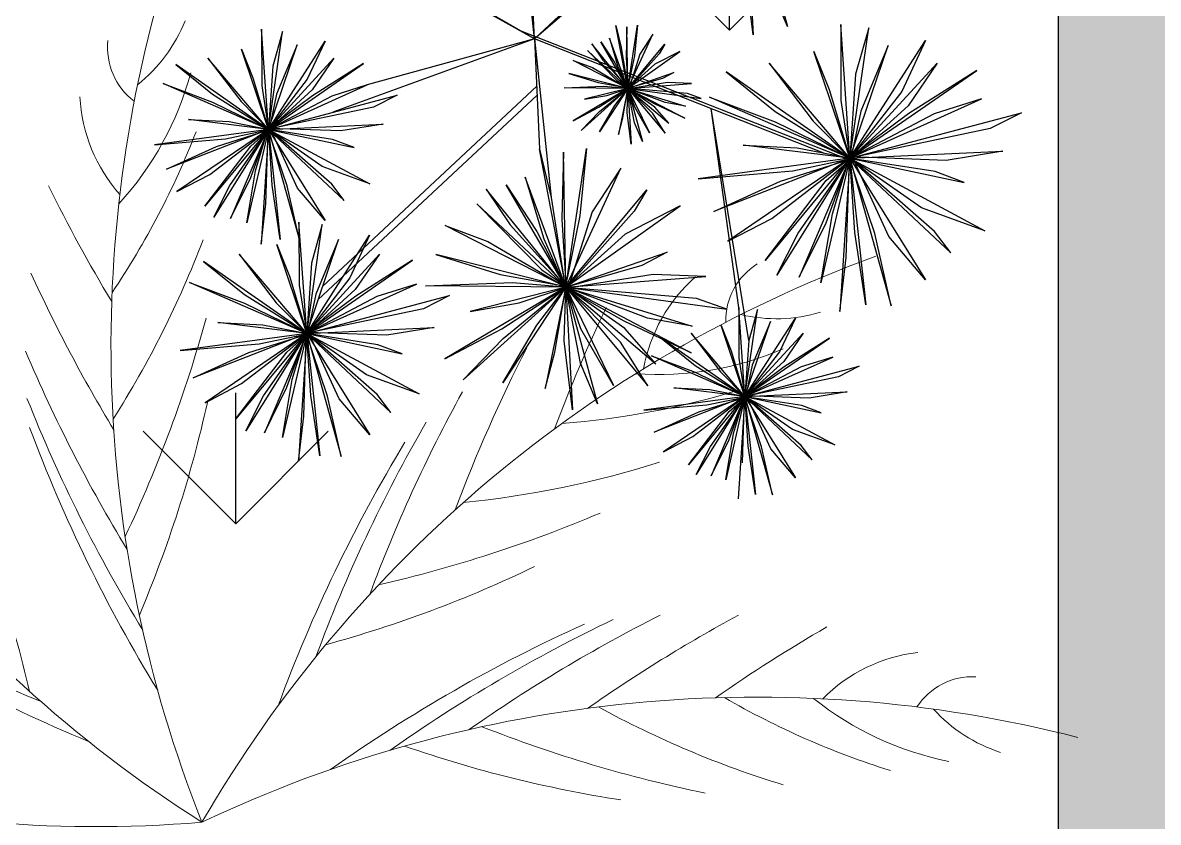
# Model space of a CAD drawing. Header units: inches. Extents: x 1559 to 2285, y -669 to 464.
# Drawn here: x 1983.53 to 1999.8, y 209.5 to 220.95 of the extents above; entities that cross this region are included whole.
import ezdxf

# ---------------------------------------------------------------- set-up
doc = ezdxf.new("R2010")
doc.units = ezdxf.units.IN
doc.header["$MEASUREMENT"] = 0

msp = doc.modelspace()

# ---------------------------------------------------------------- hatches: boundary and pattern name
at = {"true_color": 0x000000}
h = msp.add_hatch(color=18, dxfattribs=at)
h.dxf.hatch_style = 1
h.paths.add_polyline_path([(1674.363, 212.16), (1674.363, -85.37), (1680.363, -85.37), (1680.363, -32.37), (1718.363, -32.37), (1860.363, -32.37), (1860.363, -4.37), (1854.363, -4.37), (1854.363, -26.226), (1854.363, -26.37), (1680.363, -26.37), (1680.363, 189.63), (1755.451, 189.63), (1755.451, 195.63), (1746.363, 195.63), (1746.363, 201.63), (1740.363, 201.63), (1740.363, 195.63), (1680.363, 195.63), (1680.363, 249.63), (1740.363, 249.63), (1740.363, 243.63), (1746.363, 243.63), (1746.363, 249.63), (1877.363, 249.63), (1877.363, 255.63), (1674.363, 255.63), (1558.834, -573.37), (1629.361, -573.37), (1629.361, -567.37), (1565.729, -567.37)])
h.paths.add_polyline_path([(2106.363, 255.63), (2094.363, 255.63), (2094.363, 249.63), (2100.363, 249.63), (2100.363, 69.63), (1998.363, 69.63), (1998.363, 63.63), (2100.363, 63.63), (2100.363, 36.238), (2100.933, 36.238), (2100.93, 8.59), (2100.93, -60.807), (2100.918, -93.707), (2100.363, -109.37), (2100.363, -265.37), (2100.363, -481.37), (1945.363, -481.37), (1945.363, -487.37), (1988.502, -487.37), (2100.363, -487.37), (2100.363, -567.37), (2062.606, -567.37), (2059.363, -567.37), (2059.363, -573.37), (2106.363, -573.37)])
h.paths.add_polyline_path([(2058.363, -103.37), (1998.213, -103.37, -0.051173), (1996.984, -109.37), (2058.363, -109.37)], flags=17)
h.paths.add_polyline_path([(1680.363, -271.37), (1691.465, -271.37), (1691.465, -271.074), (1716.572, -271.074), (1716.608, -271.074), (1716.608, -271.066), (1800.373, -271.066), (1800.373, -271.074), (1825.48, -271.074), (1830.363, -271.37), (1830.363, -265.37), (1680.363, -265.37), (1680.363, -263.37), (1674.363, -263.37), (1674.363, -331.37), (1680.363, -331.37)], flags=17)
h.paths.add_polyline_path([(1860.363, 147.63), (1854.363, 147.63), (1854.363, 37.63), (1856.889, 37.63, -0.020704), (1860.363, 37.774), (1860.363, 63.63)], flags=17)
h.paths.add_polyline_path([(1860.363, 195.63), (1819.451, 195.63), (1819.451, 189.63), (1860.363, 189.63)], flags=17)
h.paths.add_polyline_path([(2004.363, 249.63), (2010.363, 249.63), (2010.363, 255.63), (1998.363, 255.63), (1998.363, 111.63), (2004.363, 111.63)])
h.paths.add_polyline_path([(1939.363, 63.63), (1945.363, 63.63), (1945.363, 69.63), (1933.363, 69.63), (1933.363, -67.378, -0.041886), (1939.363, -67.882)])
h.paths.add_polyline_path([(2070.363, 255.63), (2052.363, 255.63), (2052.363, 249.63), (2058.363, 249.63), (2058.363, 93.63), (2064.363, 93.63), (2064.363, 249.63), (2070.363, 249.63)], flags=17)
h.paths.add_polyline_path([(1680.363, -395.37), (1674.363, -395.37), (1674.363, -508.37), (1680.363, -508.37), (1680.363, -487.37), (1793.363, -487.37), (1799.363, -487.37), (1799.363, -481.37), (1680.363, -481.37)], flags=17)
h.paths.add_polyline_path([(1799.363, -529.354, -0.035795), (1793.363, -529.088), (1793.363, -567.37), (1680.363, -567.37), (1680.363, -550.37), (1674.363, -550.37), (1674.363, -567.37), (1671.363, -567.37), (1671.363, -573.37), (1799.363, -573.37)])
h.paths.add_polyline_path([(1914.363, -567.37), (1878.363, -567.37), (1878.363, -482.37), (1877.363, -482.37), (1877.363, -342.639), (1878.363, -342.639), (1878.363, -265.37), (1872.363, -265.37), (1872.363, -307.37), (1872.363, -567.37), (1836.363, -567.37), (1836.363, -573.37), (1914.363, -573.37)])
h.paths.add_polyline_path([(2023.363, -567.37), (1951.363, -567.37), (1951.363, -529.088, -0.035795), (1945.363, -529.354), (1945.363, -567.37), (1945.363, -573.37), (2023.363, -573.37)])
h.paths.add_polyline_path([(2058.363, -265.37), (1920.363, -265.37), (1920.363, -271.37), (1983.961, -271.37), (2058.363, -271.37)])
h.paths.add_polyline_path([(2058.363, -154.37), (2052.363, -154.37), (2052.363, -160.37), (2052.363, -226.873, -0.041886), (2058.363, -226.37)], flags=17)
h.paths.add_polyline_path([(2058.363, -109.37), (2052.363, -109.37), (2052.363, -115.37), (2058.363, -115.37)], flags=17)
h.paths.add_polyline_path([(1968.363, -103.378), (1962.363, -103.378), (1962.363, -148.37), (1968.363, -148.37)], flags=17)
h = msp.add_hatch(dxfattribs=at)
h.set_pattern_fill('ANGLE', color=18, scale=150)
h.set_pattern_definition([(0, (-1655.024, -1843.915), (0, 41.25), [30, -11.25]), (90, (-1655.024, -1843.915), (-41.25, 3e-15), [30, -11.25])])
h.paths.add_polyline_path([(1933.363, -160.37), (2052.363, -160.37), (2052.363, -154.37), (1968.363, -154.37), (1968.363, -103.378), (1962.363, -103.378), (1962.363, -154.37), (1939.363, -154.37), (1939.363, -103.378), (1968.363, -103.378), (1968.363, -100.378), (1969.238, -100.378, 0.389983), (1933.363, -67.378), (1933.363, 63.63), (1927.363, 63.63), (1927.363, 8.63, -0.385643), (1866.659, 63.63), (1860.363, 63.63), (1860.363, 37.63), (1860.363, -32.37), (1718.363, -32.37), (1718.363, -52.298), (1680.363, -52.298), (1680.363, -85.37), (1678.363, -85.37), (1678.363, -149.37), (1680.363, -149.37), (1680.363, -221.801, -0.372825), (1716.363, -263.37), (1680.363, -263.37), (1680.363, -265.37), (1830.363, -265.37, 0.393426), (1869.363, -307.263), (1869.363, -265.37), (1881.363, -265.37), (1881.363, -307.263, 0.393426), (1920.363, -265.37), (1933.363, -265.37), (2052.363, -265.37), (2052.363, -262.37), (2022.363, -262.37, -0.365977), (2052.363, -226.873), (2052.363, -224.977), (2029.418, -224.977), (2029.418, -181.413), (1933.363, -181.413)])
h.paths.add_polyline_path([(1833.633, -234.037), (1826.669, -234.037), (1826.669, -262.072, -0.414224), (1824.938, -263.804), (1819.744, -263.804, -0.414203), (1818.013, -262.073), (1818.013, -262.073, -0.414214), (1816.282, -263.804), (1789.448, -263.804, -0.414212), (1787.717, -262.073, -0.414215), (1785.986, -263.804), (1759.152, -263.804, -0.414214), (1757.421, -262.073, -0.414214), (1755.69, -263.804), (1728.856, -263.804, -0.414214), (1727.125, -262.073), (1727.125, -262.073, -0.414214), (1725.394, -263.804), (1720.2, -263.804, -0.414214), (1718.469, -262.073), (1718.469, -234.037), (1712.249, -234.037), (1712.249, -216.304), (1683.047, -216.304, -0.414207), (1681.705, -214.962), (1681.705, -210.936, -0.41422), (1683.047, -209.594, -0.414207), (1681.705, -208.252), (1681.705, -186.191, -0.41422), (1683.047, -184.849, -0.414207), (1681.705, -183.506), (1681.705, -161.446, -0.414209), (1683.047, -160.104), (1683.047, -160.104, -0.414207), (1681.705, -158.761), (1681.705, -154.735, -0.41422), (1683.047, -153.393), (1712.249, -153.393), (1712.249, -144.027), (1833.633, -144.027)], flags=16)
h.paths.add_polyline_path([(1899.249, -134.659, -0.41422), (1900.591, -133.317), (1900.591, -133.317, -0.4142), (1899.249, -131.975), (1899.249, -109.914, -0.41422), (1900.591, -108.572), (1901.933, -108.572, -0.414214), (1900.591, -107.23), (1900.591, -103.204, -0.414214), (1901.933, -101.861), (1931.46, -101.861, -0.414207), (1932.802, -103.203), (1932.802, -107.23, -0.41422), (1931.46, -108.572, -0.414207), (1932.802, -109.914), (1932.802, -131.975, -0.41422), (1931.46, -133.317, -0.414207), (1932.802, -134.659), (1932.802, -156.72, -0.414209), (1931.46, -158.062), (1931.46, -158.062, -0.414207), (1932.802, -159.404), (1932.802, -163.43, -0.41422), (1931.46, -164.773), (1901.933, -164.773, -0.414214), (1900.591, -163.43), (1900.591, -159.404, -0.414214), (1901.933, -158.062), (1900.591, -158.062, -0.414218), (1899.249, -156.72)], flags=16)
h.paths.add_polyline_path([(1809.977, -167.683), (1809.977, -210.381), (1735.904, -210.381), (1735.904, -167.683)], flags=0)
h.paths.add_polyline_path([(1801.375, -176.285), (1801.375, -201.779), (1744.506, -201.779), (1744.506, -176.285)], flags=0)
h.paths.add_polyline_path([(1810.147, -125.419), (1805.978, -125.419), (1805.978, -126.253), (1795.557, -126.253), (1795.557, -125.419), (1791.389, -125.419), (1791.389, -122.918), (1795.557, -122.918), (1795.557, -121.251), (1791.389, -121.251), (1791.389, -102.493), (1786.479, -102.493), (1786.479, -121.251), (1782.31, -121.251), (1782.31, -122.918), (1786.479, -122.918), (1786.479, -125.419), (1782.31, -125.419), (1782.31, -126.253), (1771.889, -126.253), (1771.889, -125.419), (1767.629, -125.419), (1767.626, -122.918), (1771.889, -122.918), (1771.889, -121.251), (1767.626, -121.251), (1767.629, -102.493), (1762.373, -102.493), (1762.373, -121.251), (1758.205, -121.251), (1758.205, -122.918), (1762.373, -122.918), (1762.373, -125.419), (1758.205, -125.419), (1758.205, -126.253), (1747.784, -126.253), (1747.784, -125.419), (1743.615, -125.419), (1743.615, -122.918), (1747.784, -122.918), (1747.784, -121.251), (1743.615, -121.251), (1743.615, -102.493), (1740.027, -102.493), (1740.027, -93.114), (1721.269, -93.114), (1721.269, -88.945), (1719.602, -88.945), (1719.602, -93.114), (1717.101, -93.114), (1717.101, -88.945), (1716.267, -88.945), (1716.267, -78.524), (1717.101, -78.524), (1717.101, -74.356), (1719.602, -74.356), (1719.602, -78.524), (1721.269, -78.524), (1721.269, -74.356), (1740.027, -74.356), (1740.027, -64.977), (1743.615, -64.977), (1743.615, -46.219), (1747.784, -46.219), (1747.784, -44.551), (1743.615, -44.551), (1743.615, -42.05), (1747.784, -42.05), (1747.784, -41.217), (1758.205, -41.217), (1758.205, -42.05), (1762.373, -42.05), (1762.373, -44.551), (1758.205, -44.551), (1758.205, -46.219), (1762.373, -46.219), (1762.373, -64.977), (1767.626, -64.977), (1767.629, -46.219), (1771.889, -46.219), (1771.889, -44.551), (1767.626, -44.551), (1767.629, -42.05), (1771.889, -42.05), (1771.889, -41.217), (1782.31, -41.217), (1782.31, -42.05), (1786.479, -42.05), (1786.479, -44.551), (1782.31, -44.551), (1782.31, -46.219), (1786.479, -46.219), (1786.479, -64.977), (1791.389, -64.977), (1791.389, -46.219), (1795.557, -46.219), (1795.557, -44.551), (1791.389, -44.551), (1791.389, -42.05), (1795.557, -42.05), (1795.557, -41.217), (1805.978, -41.217), (1805.978, -42.05), (1810.147, -42.05), (1810.147, -44.551), (1805.978, -44.551), (1805.978, -46.219), (1810.147, -46.219), (1810.147, -64.977), (1815.059, -64.977), (1815.059, -74.356), (1833.817, -74.356), (1833.817, -78.524), (1835.484, -78.524), (1835.484, -74.356), (1837.985, -74.356), (1837.985, -78.524), (1838.819, -78.524), (1838.819, -88.945), (1837.985, -88.945), (1837.985, -93.114), (1835.484, -93.114), (1835.484, -88.945), (1833.817, -88.945), (1833.817, -93.114), (1815.059, -93.114), (1815.059, -102.493), (1810.147, -102.493), (1810.147, -121.251), (1805.978, -121.251), (1805.978, -122.918), (1810.147, -122.918)], flags=16)
h.paths.add_polyline_path([(1793.761, -183.899), (1793.761, -194.165), (1752.121, -194.165), (1752.121, -183.899)], flags=0)
h.paths.add_polyline_path([(1785.986, -220.524), (1759.152, -220.524, 0.414214), (1757.421, -222.255), (1757.421, -253.994, -0.414207), (1759.152, -252.262), (1785.986, -252.262, -0.41422), (1787.717, -253.994), (1787.717, -222.255, 0.414214)], flags=0)
h.paths.add_polyline_path([(1924.638, -250.438), (1944.12, -250.438), (1944.12, -264.099), (1924.638, -264.099)], flags=16)
h.paths.add_polyline_path([(1937.789, -256.722, -1), (1929.669, -256.722, -1)], flags=0)
h.paths.add_polyline_path([(1949.822, -238.007), (1978.915, -238.007), (1978.915, -264.44), (1949.822, -264.44)], flags=16)
h.paths.add_polyline_path([(1980.508, -242.243), (2017.354, -242.243), (2017.354, -264.44), (1980.508, -264.44)], flags=16)
h.paths.add_polyline_path([(1982.508, -244.243), (2015.354, -244.243), (2015.354, -262.44), (1982.508, -262.44)], flags=0)
h.paths.add_polyline_path([(1715.258, -186.191), (1715.258, -208.251, -0.41422), (1713.916, -209.594), (1688.416, -209.594), (1688.416, -184.849), (1713.916, -184.849, -0.414207)], flags=0)
h.paths.add_polyline_path([(2100.363, 63.63), (1997.363, 63.63), (1997.363, 65.63), (1946.363, 65.63), (1946.363, 63.63), (1939.363, 63.63), (1939.363, 60.423), (1960.845, 60.423), (1960.845, -61.839), (1939.363, -61.839), (1939.363, -67.882, -0.342502), (1969.238, -100.378), (1971.363, -100.378), (1971.363, -130.228, 0.356761), (1998.213, -103.37), (2058.363, -103.37), (2059.363, -103.37), (2059.363, -105.37), (2079.353, -105.37), (2099.363, -105.37), (2099.363, -103.37), (2100.363, -103.37), (2100.363, -93.707), (2073.27, -93.704), (2073.273, -66.056), (2064.857, -66.055), (2064.857, -79.93), (1970.779, -79.93), (1970.779, 21.404), (2064.857, 21.404), (2064.857, 8.594), (2073.282, 8.593), (2073.285, 36.241), (2100.363, 36.238)])
h.paths.add_polyline_path([(2093.766, 48.209, -1), (2079.505, 48.209, -1)], flags=16)
h.paths.add_polyline_path([(2100.363, -109.37), (2099.363, -109.37), (2099.363, -107.37), (2099.159, -107.37), (2059.363, -107.37), (2059.363, -109.37), (2058.363, -109.37), (2058.363, -115.37), (2056.363, -115.37), (2056.363, -148.37), (2058.363, -148.37), (2058.363, -226.37, 0.414214), (2022.363, -262.37), (2052.363, -262.37), (2058.363, -262.37), (2058.363, -265.37), (2059.363, -265.37), (2059.363, -267.37), (2099.363, -267.37), (2099.363, -265.37), (2100.363, -265.37)])
h.paths.add_polyline_path([(1872.363, -307.37, -0.414214), (1830.363, -265.37), (1830.363, -271.37), (1825.48, -271.37), (1825.48, -296.181), (1800.298, -296.181), (1800.298, -308.828), (1816.15, -308.828), (1816.15, -413.18), (1702.22, -413.18), (1702.22, -308.828), (1716.608, -308.828), (1716.608, -296.181), (1691.465, -296.181), (1691.465, -271.37), (1680.363, -271.37), (1680.363, -331.37), (1678.363, -331.37), (1678.363, -395.37), (1680.363, -395.37), (1680.363, -481.37), (1686.363, -481.37), (1686.363, -457.117), (1746.166, -457.117), (1746.166, -481.37), (1799.363, -481.37), (1799.363, -490.37), (1756.331, -490.37, 0.401277), (1799.363, -529.354), (1799.363, -567.37), (1801.363, -567.37), (1801.363, -569.37), (1834.363, -569.37), (1834.363, -567.37), (1836.363, -567.37), (1836.363, -481.37), (1836.387, -481.276), (1836.387, -343.639), (1872.363, -343.639)])
h.paths.add_polyline_path([(1779.114, -459.373), (1774.35, -475.802, -0.571429), (1749.881, -468.706), (1754.646, -452.277, -0.8), (1757.267, -453.038, -0.414214), (1758.62, -452.293), (1775.748, -457.26, -0.414221), (1776.493, -458.613, -0.8)], flags=16)
h.paths.add_polyline_path([(1771.947, -474.287, -0.533032), (1752.722, -468.712), (1753.259, -466.859, 0.533032), (1772.484, -472.434)], flags=0)
h.paths.add_polyline_path([(1793.469, -469.209, -1), (1781.673, -469.209, -1)], flags=16)
h.paths.add_polyline_path([(1789.919, -469.209, -1), (1785.223, -469.209, -1)], flags=0)
h.paths.add_polyline_path([(2100.363, -271.37), (2099.363, -271.37), (2099.363, -269.37), (2059.363, -269.37), (2059.363, -271.37), (2061.409, -271.37), (2061.409, -309.822), (1983.961, -309.822), (1983.961, -288.959), (1920.363, -288.959), (1920.363, -271.37), (1920.363, -270.37), (1920.064, -270.37, -0.359366), (1881.363, -307.263, -0.017874), (1878.363, -307.37), (1878.363, -312.774), (1900.909, -312.774), (1900.909, -343.639), (1914.338, -343.639), (1914.338, -481.37), (1914.363, -481.37), (1914.363, -567.37), (1916.363, -567.37), (1916.363, -569.37), (1943.363, -569.37), (1943.363, -567.37), (1945.363, -567.37), (1945.363, -550.37), (1945.363, -529.354, 0.401277), (1988.394, -490.37), (1945.363, -490.37), (1945.363, -481.37), (2100.363, -481.37)])
h.paths.add_polyline_path([(1946.05, -335.658), (2053.938, -335.658), (2053.938, -349.85), (2068.233, -349.85), (2068.233, -319.217), (2098.866, -319.217), (2098.866, -349.85), (2098.866, -441.75), (2098.866, -472.384), (2068.233, -472.384), (2068.233, -441.75), (2053.938, -441.75), (2053.938, -456.826), (1946.05, -456.826)], flags=16)
h.paths.add_polyline_path([(1949.05, -338.658), (2050.938, -338.658), (2050.938, -351.076), (2097.641, -351.076), (2097.641, -440.525), (2050.938, -440.525), (2050.938, -453.826), (1949.05, -453.826)], flags=0)
h.paths.add_polyline_path([(1977.559, -361.917), (2063.292, -361.917), (2063.292, -368.35), (1998.356, -368.35), (1998.356, -437.414, 0.08671), (2005.949, -440.43, -0.223855), (1977.87, -424.586), (1987.295, -420.601, 0.127777), (1991.923, -431.602), (1991.923, -368.35), (1977.559, -368.35)], flags=0)
h.paths.add_polyline_path([(1996.212, -364.061), (1996.212, -366.205), (1994.067, -366.205), (1994.067, -364.061)], flags=0)
edge = h.paths.add_edge_path(flags=0)
edge.add_ellipse((2084.225, -335.682), major_axis=(-8.275, 0), ratio=0.975448, start_angle=270, end_angle=360, ccw=False)
edge.add_ellipse((2084.225, -335.682), major_axis=(-8.275, 0), ratio=0.975448, start_angle=180, end_angle=270, ccw=False)
edge.add_ellipse((2084.225, -335.682), major_axis=(-8.275, 0), ratio=0.975448, start_angle=90, end_angle=180, ccw=False)
edge.add_ellipse((2084.225, -335.682), major_axis=(-8.275, 0), ratio=0.975448, start_angle=0, end_angle=90, ccw=False)
h.paths.add_polyline_path([(2074.02, -292.258, -1), (2094.122, -292.258, -1)], flags=16)
h.paths.add_polyline_path([(2082.458, -361.703), (2091.142, -361.703, -0.414214), (2096.044, -366.605), (2096.044, -386.043, -0.414214), (2091.142, -390.944), (2082.458, -390.944, -0.414214), (2077.557, -386.043), (2077.557, -366.605, -0.414214)], flags=0)
h.paths.add_polyline_path([(2076.02, -292.258, -1), (2092.122, -292.258, -1)], flags=0)
h.paths.add_polyline_path([(2082.458, -362.929), (2091.142, -362.929, -0.414214), (2094.818, -366.605), (2094.818, -386.043, -0.414211), (2091.142, -389.719), (2082.458, -389.719, -0.414214), (2078.782, -386.043), (2078.782, -366.605, -0.414216)], flags=0)
h.paths.add_polyline_path([(2082.458, -406.532), (2091.142, -406.532, -0.414214), (2096.044, -411.433), (2096.044, -430.871, -0.414214), (2091.142, -435.772), (2082.458, -435.772, -0.414214), (2077.557, -430.871), (2077.557, -411.433, -0.414214)], flags=0)
h.paths.add_polyline_path([(2082.458, -407.757), (2091.142, -407.757, -0.414216), (2094.818, -411.433), (2094.818, -430.871, -0.414214), (2091.142, -434.547), (2082.458, -434.547, -0.414211), (2078.782, -430.871), (2078.782, -411.433, -0.414214)], flags=0)
edge = h.paths.add_edge_path(flags=0)
edge.add_ellipse((2084.225, -455.918), major_axis=(8.275, 0), ratio=0.975448, start_angle=90, end_angle=180, ccw=False)
edge.add_ellipse((2084.225, -455.918), major_axis=(8.275, 0), ratio=0.975448, start_angle=0, end_angle=90, ccw=False)
edge.add_ellipse((2084.225, -455.918), major_axis=(8.275, 0), ratio=0.975448, start_angle=270, end_angle=360, ccw=False)
edge.add_ellipse((2084.225, -455.918), major_axis=(8.275, 0), ratio=0.975448, start_angle=180, end_angle=270, ccw=False)
h.paths.add_polyline_path([(2058.363, 249.63), (2052.363, 249.63), (2052.363, 210.624, -0.393468), (2010.47, 249.63), (2004.363, 249.63), (2004.363, 111.63), (1998.363, 111.63, -0.414214), (2040.363, 69.63), (2040.363, 93.63), (2058.363, 93.63)])
at = {"true_color": 0x136734}
h = msp.add_hatch(dxfattribs=at)
h.set_pattern_fill('GRASS', color=116, scale=10)
h.set_pattern_definition([(90, (-1655.024, -1843.915), (-7.071068, 7.071068), [1.875, -12.267136]), (45, (-1655.024, -1843.915), (-7.071068, 7.071068), [1.875, -8.125]), (135, (-1655.024, -1843.915), (-7.071068, -7.071068), [1.875, -8.125])])
h.paths.add_polyline_path([(1868.363, 249.63), (1746.363, 249.63), (1746.363, 243.63), (1746.363, 240.63), (1746.363, 201.63), (1746.363, 195.63), (1755.451, 195.63), (1755.451, 193.63), (1819.451, 193.63), (1819.451, 195.63), (1860.363, 195.63), (1860.363, 186.63), (1868.363, 186.63)])
h.paths.add_polyline_path([(1868.363, 147.63), (1860.363, 147.63), (1860.363, 85.63), (1868.363, 85.63)])
h.paths.add_polyline_path([(1998.363, 249.63), (1992.363, 249.63), (1933.363, 249.63), (1933.363, 85.63), (1933.363, 69.63), (1946.363, 69.63), (1946.363, 67.63), (1997.363, 67.63), (1997.363, 69.63), (1998.363, 69.63), (1998.363, 111.63)])

# ---------------------------------------------------------------- linework, layer by layer
msp.add_line((1998.363, 255.63), (1998.363, 111.63))
at = {"color": 14, "true_color": 0xa30000}
for p, q in [((1990.863, 220.719), (1990.668, 224.509)), ((1990.863, 220.719), (1990.549, 223.671)), ((1993.863, 223.172), (1994.486, 220.894)), ((1993.863, 223.172), (1993.995, 220.776)), ((1993.24, 222.765), (1990.891, 220.745)), ((1992.616, 222.359), (1990.863, 220.719)), ((1990.863, 220.719), (1988.32, 222.148)), ((1993.995, 220.776), (1993.832, 222.124)), ((1990.863, 220.719), (1989.135, 221.722)), ((1994.486, 220.894), (1994.151, 221.688)), ((1992.029, 220.91), (1992.106, 220.595)), ((1992.201, 220.01), (1992.029, 220.91)), ((1992.201, 220.01), (1992.336, 220.914)), ((1992.336, 220.914), (1992.293, 220.474)), ((1995.248, 220.924), (1995.252, 219.838)), ((1995.38, 219.009), (1995.248, 220.924)), ((1986.953, 220.859), (1986.956, 220.044)), ((1987.052, 219.422), (1986.953, 220.859)), ((1987.052, 219.422), (1987.253, 220.825)), ((1987.253, 220.825), (1987.113, 220.327)), ((1995.343, 218.994), (1990.647, 220.84)), ((1992.186, 220.89), (1992.175, 220.453)), ((1992.201, 220.01), (1992.186, 220.89)), ((1992.201, 220.01), (1992.558, 220.786)), ((1992.558, 220.786), (1992.373, 220.502)), ((1995.38, 219.009), (1995.649, 220.879)), ((1995.649, 220.879), (1995.462, 220.215)), ((1986.666, 220.57), (1986.83, 220.16)), ((1987.052, 219.422), (1986.666, 220.57)), ((1987.052, 219.422), (1987.864, 220.688)), ((1987.052, 219.422), (1987.463, 220.633)), ((1987.463, 220.633), (1987.168, 219.929)), ((1987.864, 220.688), (1987.608, 220.141)), ((1990.863, 220.719), (1987.973, 219.667)), ((1990.863, 220.719), (1988.466, 220.059)), ((1990.863, 220.719), (1991.102, 218.449)), ((1990.863, 220.719), (1990.932, 219.14)), ((1995.009, 219.084), (1990.863, 220.719)), ((1991.682, 220.648), (1991.839, 220.415)), ((1992.201, 220.01), (1991.682, 220.648)), ((1991.812, 220.677), (1992.012, 220.374)), ((1992.201, 220.01), (1991.812, 220.677)), ((1991.937, 220.727), (1992.057, 220.325)), ((1992.201, 220.01), (1991.937, 220.727)), ((1992.106, 220.595), (1992.197, 220.013)), ((1992.201, 220.01), (1992.729, 220.645)), ((1992.729, 220.645), (1992.647, 220.505)), ((1995.38, 219.009), (1996.463, 220.696)), ((1995.38, 219.009), (1995.929, 220.622)), ((1995.929, 220.622), (1995.535, 219.684)), ((1996.463, 220.696), (1996.122, 219.966)), ((1986.183, 220.444), (1986.659, 219.82)), ((1987.052, 219.422), (1986.183, 220.444)), ((1987.052, 219.422), (1987.989, 220.443)), ((1987.989, 220.443), (1987.678, 219.987)), ((1991.417, 220.411), (1991.693, 220.308)), ((1992.201, 220.01), (1991.417, 220.411)), ((1991.622, 220.552), (1992.043, 220.124)), ((1992.201, 220.01), (1991.622, 220.552)), ((1991.839, 220.415), (1992.198, 220.017)), ((1992.175, 220.453), (1992.2, 220.028)), ((1992.293, 220.474), (1992.196, 220.007)), ((1992.201, 220.01), (1992.946, 220.539)), ((1992.373, 220.502), (1992.213, 219.997)), ((1992.647, 220.505), (1992.214, 220.019)), ((1992.946, 220.539), (1992.588, 220.356)), ((1994.865, 220.539), (1995.084, 219.992)), ((1995.38, 219.009), (1994.865, 220.539)), ((1985.723, 220.35), (1986.25, 219.926)), ((1987.052, 219.422), (1985.723, 220.35)), ((1987.052, 219.422), (1988.414, 220.365)), ((1987.113, 220.327), (1987.052, 219.422)), ((1988.414, 220.365), (1987.684, 219.902)), ((1991.693, 220.308), (1992.201, 220.01)), ((1992.012, 220.374), (1992.192, 220.021)), ((1992.057, 220.325), (1992.197, 220.01)), ((1992.588, 220.356), (1992.205, 220.011)), ((1993.608, 220.245), (1994.311, 219.68)), ((1995.38, 219.009), (1993.608, 220.245)), ((1994.222, 220.371), (1994.856, 219.538)), ((1995.38, 219.009), (1994.222, 220.371)), ((1995.38, 219.009), (1996.63, 220.369)), ((1995.38, 219.009), (1997.196, 220.266)), ((1996.63, 220.369), (1996.215, 219.762)), ((1997.196, 220.266), (1996.222, 219.648)), ((1985.543, 220.08), (1986.249, 219.814)), ((1987.052, 219.422), (1985.543, 220.08)), ((1986.83, 220.16), (1987.052, 219.422)), ((1987.608, 220.141), (1987.052, 219.422)), ((1991.355, 220.224), (1991.773, 220.093)), ((1992.201, 220.01), (1991.355, 220.224)), ((1991.773, 220.093), (1992.196, 220.017)), ((1992.043, 220.124), (1992.194, 220.022)), ((1992.201, 220.01), (1992.86, 220.238)), ((1992.201, 220.01), (1993.112, 220.081)), ((1992.695, 220.152), (1992.205, 220.011)), ((1992.769, 220.093), (1992.213, 220.003)), ((1992.86, 220.238), (1992.695, 220.152)), ((1993.112, 220.081), (1992.769, 220.093)), ((1995.462, 220.215), (1995.38, 219.009)), ((1986.25, 219.926), (1987.052, 219.422)), ((1986.956, 220.044), (1987.052, 219.422)), ((1987.052, 219.422), (1988.466, 220.059)), ((1987.168, 219.929), (1987.06, 219.421)), ((1987.678, 219.987), (1987.062, 219.427)), ((1990.901, 220.048), (1987.828, 217.171)), ((1988.466, 220.059), (1987.958, 219.9)), ((1991.286, 220.019), (1991.853, 220.041)), ((1992.201, 220.01), (1991.286, 220.019)), ((1992.201, 220.01), (1991.414, 219.544)), ((1992.201, 220.01), (1991.532, 219.407)), ((1992.201, 220.01), (1991.579, 219.853)), ((1991.785, 219.739), (1992.201, 220.01)), ((1992.201, 220.01), (1991.792, 219.387)), ((1991.793, 219.677), (1992.201, 220.01)), ((1991.853, 220.041), (1992.195, 220.013)), ((1991.897, 219.909), (1992.206, 220.01)), ((1992.011, 219.764), (1992.201, 220.01)), ((1992.201, 220.01), (1992.067, 219.351)), ((1992.129, 219.588), (1992.201, 220.01)), ((1992.19, 219.661), (1992.201, 220.01)), ((1992.733, 219.809), (1992.201, 220.01)), ((1992.557, 219.652), (1992.201, 220.01)), ((1992.296, 219.515), (1992.201, 220.01)), ((1992.201, 220.01), (1992.735, 219.368)), ((1992.201, 220.01), (1993.024, 219.756)), ((1992.201, 220.01), (1992.408, 219.25)), ((1992.201, 220.01), (1993.016, 219.584)), ((1992.201, 220.01), (1992.787, 219.512)), ((1992.201, 220.01), (1992.245, 219.211)), ((1992.201, 220.01), (1992.511, 219.371)), ((1992.201, 220.01), (1993.249, 219.867)), ((1992.299, 219.739), (1992.205, 220.011)), ((1992.585, 219.742), (1992.206, 220.008)), ((1992.582, 219.789), (1992.209, 220)), ((1993.052, 219.937), (1992.229, 220.006)), ((1993.249, 219.867), (1993.052, 219.937)), ((1995.084, 219.992), (1995.38, 219.009)), ((1996.122, 219.966), (1995.38, 219.009)), ((1986.249, 219.814), (1987.052, 219.422)), ((1986.659, 219.82), (1987.052, 219.422)), ((1987.052, 219.422), (1988.894, 219.911)), ((1987.958, 219.9), (1987.052, 219.422)), ((1987.684, 219.902), (1987.065, 219.443)), ((1990.901, 219.913), (1987.765, 216.984)), ((1988.894, 219.911), (1988.557, 219.742)), ((1991.579, 219.853), (1991.897, 219.909)), ((1991.792, 219.387), (1992.011, 219.764)), ((1993.016, 219.584), (1992.582, 219.789)), ((1993.024, 219.756), (1992.733, 219.809)), ((1993.368, 219.885), (1994.309, 219.531)), ((1995.38, 219.009), (1993.368, 219.885)), ((1995.252, 219.838), (1995.38, 219.009)), ((1995.38, 219.009), (1997.265, 219.858)), ((1996.215, 219.762), (1995.393, 219.014)), ((1997.265, 219.858), (1996.588, 219.646)), ((1988.557, 219.742), (1987.102, 219.436)), ((1991.414, 219.544), (1991.785, 219.739)), ((1991.532, 219.407), (1991.793, 219.677)), ((1992.245, 219.211), (1992.19, 219.661)), ((1992.511, 219.371), (1992.299, 219.739)), ((1992.735, 219.368), (1992.557, 219.652)), ((1992.787, 219.512), (1992.585, 219.742)), ((1993.789, 216.872), (1993.391, 219.722)), ((1993.931, 216.399), (1993.395, 219.721)), ((1994.311, 219.68), (1995.38, 219.009)), ((1995.38, 219.009), (1997.836, 219.661)), ((1996.588, 219.646), (1995.38, 219.009)), ((1995.535, 219.684), (1995.392, 219.006)), ((1996.222, 219.648), (1995.398, 219.036)), ((1997.836, 219.661), (1997.388, 219.435)), ((1985.906, 219.564), (1986.487, 219.535)), ((1987.052, 219.422), (1985.906, 219.564)), ((1986.487, 219.535), (1987.061, 219.423)), ((1987.052, 219.422), (1988.696, 219.499)), ((1987.469, 218.582), (1987.072, 219.448)), ((1988.086, 219.4), (1987.073, 219.437)), ((1988.696, 219.499), (1988.086, 219.4)), ((1992.067, 219.351), (1992.129, 219.588)), ((1992.408, 219.25), (1992.296, 219.515)), ((1994.309, 219.531), (1995.38, 219.009)), ((1994.856, 219.538), (1995.38, 219.009)), ((1997.388, 219.435), (1995.446, 219.026)), ((1987.052, 219.422), (1985.421, 219.203)), ((1985.421, 219.203), (1986.438, 219.289)), ((1987.052, 219.422), (1985.589, 218.852)), ((1987.052, 219.422), (1985.741, 218.531)), ((1987.052, 219.422), (1986.14, 218.325)), ((1986.212, 218.777), (1987.052, 219.422)), ((1987.052, 219.422), (1986.268, 218.167)), ((1986.307, 219.178), (1987.045, 219.409)), ((1986.438, 219.289), (1987.043, 219.415)), ((1986.496, 218.618), (1987.049, 219.409)), ((1987.052, 219.422), (1986.507, 218.144)), ((1987.052, 219.422), (1986.741, 218.083)), ((1986.797, 218.731), (1987.039, 219.401)), ((1986.797, 219.183), (1987.042, 219.4)), ((1986.866, 218.827), (1987.045, 219.421)), ((1987.052, 219.422), (1986.945, 217.777)), ((1987.013, 218.356), (1987.047, 219.416)), ((1987.321, 218.614), (1987.043, 219.426)), ((1987.052, 219.422), (1987.221, 217.847)), ((1987.052, 219.422), (1988.502, 218.643)), ((1987.052, 219.422), (1987.864, 218.117)), ((1987.052, 219.422), (1987.495, 217.837)), ((1987.052, 219.422), (1988.137, 218.405)), ((1987.052, 219.422), (1988.281, 219.162)), ((1987.105, 218.625), (1987.056, 219.39)), ((1987.821, 218.89), (1987.06, 219.421)), ((1987.967, 219.279), (1987.06, 219.421)), ((1987.959, 218.637), (1987.078, 219.409)), ((1988.281, 219.162), (1987.967, 219.279)), ((1985.589, 218.852), (1986.307, 219.178)), ((1986.14, 218.325), (1986.797, 219.183)), ((1990.932, 219.14), (1991.102, 218.449)), ((1991.31, 217.161), (1990.932, 219.14)), ((1991.31, 217.161), (1991.608, 219.151)), ((1991.608, 219.151), (1991.514, 218.182)), ((1993.852, 219.197), (1994.626, 219.158)), ((1995.38, 219.009), (1993.852, 219.197)), ((1994.626, 219.158), (1995.392, 219.009)), ((1995.38, 219.009), (1997.573, 219.11)), ((1997.573, 219.11), (1996.759, 218.978)), ((1991.278, 219.097), (1991.254, 218.136)), ((1991.31, 217.161), (1991.278, 219.097)), ((1995.38, 219.009), (1993.205, 218.716)), ((1995.38, 219.009), (1993.43, 218.248)), ((1995.38, 219.009), (1993.632, 217.82)), ((1995.38, 219.009), (1994.164, 217.545)), ((1994.26, 218.148), (1995.38, 219.009)), ((1995.38, 219.009), (1994.335, 217.334)), ((1994.387, 218.683), (1995.371, 218.99)), ((1994.561, 218.831), (1995.368, 218.999)), ((1994.639, 217.936), (1995.376, 218.991)), ((1995.38, 219.009), (1994.653, 217.304)), ((1995.38, 219.009), (1994.966, 217.223)), ((1995.04, 218.086), (1995.363, 218.98)), ((1995.04, 218.689), (1995.368, 218.978)), ((1995.133, 218.215), (1995.371, 219.007)), ((1995.38, 219.009), (1995.238, 216.815)), ((1995.328, 217.586), (1995.373, 219)), ((1995.738, 217.931), (1995.369, 219.014)), ((1995.38, 219.009), (1995.606, 216.908)), ((1995.38, 219.009), (1997.314, 217.969)), ((1995.38, 219.009), (1996.463, 217.268)), ((1995.38, 219.009), (1995.971, 216.895)), ((1995.38, 219.009), (1996.826, 217.653)), ((1995.38, 219.009), (1997.019, 218.662)), ((1995.451, 217.945), (1995.385, 218.965)), ((1996.405, 218.299), (1995.392, 219.006)), ((1996.601, 218.817), (1995.392, 219.006)), ((1995.937, 217.888), (1995.406, 219.042)), ((1996.759, 218.978), (1995.408, 219.028)), ((1996.59, 217.961), (1995.414, 218.99)), ((1985.741, 218.531), (1986.212, 218.777)), ((1986.741, 218.083), (1986.866, 218.827)), ((1988.502, 218.643), (1987.821, 218.89)), ((1991.31, 217.161), (1992.098, 218.867)), ((1992.098, 218.867), (1991.689, 218.243)), ((1993.205, 218.716), (1994.561, 218.831)), ((1997.019, 218.662), (1996.601, 218.817)), ((1986.268, 218.167), (1986.496, 218.618)), ((1986.507, 218.144), (1986.797, 218.731)), ((1987.221, 217.847), (1987.105, 218.625)), ((1987.495, 217.837), (1987.321, 218.614)), ((1988.137, 218.405), (1987.959, 218.637)), ((1990.456, 218.629), (1990.896, 217.961)), ((1991.31, 217.161), (1990.456, 218.629)), ((1990.731, 218.738), (1990.995, 217.854)), ((1991.31, 217.161), (1990.731, 218.738)), ((1993.43, 218.248), (1994.387, 218.683)), ((1994.164, 217.545), (1995.04, 218.689)), ((1987.864, 218.117), (1987.469, 218.582)), ((1990.17, 218.565), (1990.514, 218.053)), ((1991.31, 217.161), (1990.17, 218.565)), ((1991.31, 217.161), (1992.472, 218.558)), ((1992.472, 218.558), (1992.292, 218.251)), ((1986.945, 217.777), (1987.013, 218.356)), ((1990.038, 218.354), (1990.965, 217.413)), ((1991.31, 217.161), (1990.038, 218.354)), ((1991.102, 218.449), (1991.303, 217.168)), ((1991.31, 217.161), (1992.951, 218.326)), ((1992.951, 218.326), (1992.162, 217.923)), ((1997.314, 217.969), (1996.405, 218.299)), ((1991.254, 218.136), (1991.31, 217.201)), ((1991.514, 218.182), (1991.3, 217.155)), ((1991.689, 218.243), (1991.338, 217.133)), ((1992.292, 218.251), (1991.339, 217.181)), ((1993.632, 217.82), (1994.26, 218.148)), ((1994.966, 217.223), (1995.133, 218.215)), ((1987.489, 218.095), (1987.492, 217.19)), ((1987.599, 216.499), (1987.489, 218.095)), ((1987.599, 216.499), (1987.823, 218.058)), ((1987.823, 218.058), (1987.667, 217.504)), ((1989.585, 218.044), (1990.194, 217.816)), ((1991.31, 217.161), (1989.585, 218.044)), ((1990.514, 218.053), (1991.305, 217.176)), ((1994.653, 217.304), (1995.04, 218.086)), ((1987.599, 216.499), (1988.501, 217.905)), ((1987.599, 216.499), (1988.057, 217.844)), ((1988.057, 217.844), (1987.728, 217.062)), ((1988.501, 217.905), (1988.217, 217.297)), ((1990.194, 217.816), (1991.31, 217.161)), ((1990.896, 217.961), (1991.291, 217.185)), ((1990.995, 217.854), (1991.301, 217.161)), ((1992.162, 217.923), (1991.32, 217.164)), ((1994.335, 217.334), (1994.639, 217.936)), ((1995.606, 216.908), (1995.451, 217.945)), ((1995.971, 216.895), (1995.738, 217.931)), ((1996.463, 217.268), (1995.937, 217.888)), ((1996.826, 217.653), (1996.59, 217.961)), ((1987.17, 217.774), (1987.352, 217.319)), ((1987.599, 216.499), (1987.17, 217.774)), ((1991.31, 217.161), (1992.762, 217.662)), ((1992.762, 217.662), (1992.399, 217.473)), ((1986.123, 217.53), (1986.708, 217.058)), ((1987.599, 216.499), (1986.123, 217.53)), ((1986.634, 217.634), (1987.163, 216.94)), ((1987.599, 216.499), (1986.634, 217.634)), ((1987.599, 216.499), (1988.641, 217.633)), ((1987.599, 216.499), (1989.113, 217.547)), ((1987.667, 217.504), (1987.599, 216.499)), ((1988.641, 217.633), (1988.295, 217.127)), ((1989.113, 217.547), (1988.301, 217.032)), ((1989.45, 217.631), (1990.37, 217.344)), ((1991.31, 217.161), (1989.45, 217.631)), ((1995.238, 216.815), (1995.328, 217.586)), ((1987.352, 217.319), (1987.599, 216.499)), ((1990.37, 217.344), (1991.3, 217.176)), ((1990.965, 217.413), (1991.295, 217.187)), ((1991.31, 217.161), (1993.316, 217.317)), ((1992.399, 217.473), (1991.32, 217.164)), ((1992.561, 217.345), (1991.337, 217.147)), ((1993.316, 217.317), (1992.561, 217.345)), ((1985.922, 217.229), (1986.707, 216.934)), ((1987.599, 216.499), (1985.922, 217.229)), ((1987.492, 217.19), (1987.599, 216.499)), ((1988.217, 217.297), (1987.599, 216.499)), ((1987.599, 216.499), (1989.17, 217.207)), ((1989.17, 217.207), (1988.606, 217.03)), ((1989.299, 217.18), (1990.545, 217.23)), ((1991.31, 217.161), (1989.299, 217.18)), ((1991.31, 217.161), (1989.579, 216.136)), ((1991.31, 217.161), (1989.839, 215.835)), ((1991.31, 217.161), (1989.942, 216.816)), ((1990.396, 216.564), (1991.31, 217.161)), ((1991.31, 217.161), (1990.411, 215.791)), ((1990.414, 216.429), (1991.31, 217.161)), ((1990.545, 217.23), (1991.298, 217.168)), ((1990.642, 216.939), (1991.321, 217.162)), ((1990.894, 216.62), (1991.31, 217.161)), ((1991.31, 217.161), (1991.015, 215.711)), ((1991.152, 216.233), (1991.31, 217.161)), ((1991.288, 216.392), (1991.31, 217.161)), ((1992.481, 216.718), (1991.31, 217.161)), ((1992.093, 216.374), (1991.31, 217.161)), ((1991.521, 216.073), (1991.31, 217.161)), ((1991.31, 217.161), (1992.486, 215.749)), ((1991.31, 217.161), (1993.121, 216.602)), ((1991.31, 217.161), (1991.767, 215.49)), ((1991.31, 217.161), (1993.105, 216.223)), ((1991.31, 217.161), (1992.601, 216.065)), ((1991.31, 217.161), (1991.407, 215.404)), ((1991.31, 217.161), (1991.992, 215.755)), ((1991.31, 217.161), (1993.618, 216.846)), ((1991.528, 216.564), (1991.32, 217.164)), ((1992.155, 216.57), (1991.323, 217.157)), ((1993.184, 217.001), (1991.373, 217.152)), ((1986.708, 217.058), (1987.599, 216.499)), ((1987.599, 216.499), (1989.646, 217.042)), ((1988.606, 217.03), (1987.599, 216.499)), ((1987.728, 217.062), (1987.609, 216.497)), ((1988.295, 217.127), (1987.61, 216.504)), ((1988.301, 217.032), (1987.614, 216.522)), ((1989.646, 217.042), (1989.272, 216.854)), ((1992.149, 216.675), (1991.329, 217.138)), ((1993.618, 216.846), (1993.184, 217.001)), ((1986.707, 216.934), (1987.599, 216.499)), ((1987.163, 216.94), (1987.599, 216.499)), ((1989.272, 216.854), (1987.655, 216.514)), ((1989.942, 216.816), (1990.642, 216.939)), ((1993.789, 216.872), (1993.791, 216.148)), ((1993.877, 215.595), (1993.789, 216.872)), ((1993.877, 215.595), (1994.056, 216.842)), ((1994.056, 216.842), (1993.931, 216.399)), ((1993.105, 216.223), (1992.149, 216.675)), ((1993.121, 216.602), (1992.481, 216.718)), ((1993.877, 215.595), (1994.599, 216.72)), ((1993.877, 215.595), (1994.243, 216.671)), ((1994.243, 216.671), (1993.98, 216.045)), ((1994.599, 216.72), (1994.371, 216.234)), ((1986.326, 216.656), (1986.971, 216.624)), ((1987.599, 216.499), (1986.326, 216.656)), ((1986.971, 216.624), (1987.609, 216.499)), ((1987.898, 215.601), (1987.59, 216.503)), ((1987.599, 216.499), (1989.427, 216.584)), ((1988.063, 215.565), (1987.621, 216.527)), ((1988.748, 216.474), (1987.622, 216.515)), ((1989.427, 216.584), (1988.748, 216.474)), ((1989.579, 216.136), (1990.396, 216.564)), ((1990.411, 215.791), (1990.894, 216.62)), ((1991.992, 215.755), (1991.528, 216.564)), ((1992.601, 216.065), (1992.155, 216.57)), ((1993.105, 216.503), (1993.528, 215.948)), ((1993.877, 215.595), (1993.105, 216.503)), ((1993.534, 216.615), (1993.679, 216.251)), ((1993.877, 215.595), (1993.534, 216.615)), ((1993.877, 215.595), (1994.71, 216.502)), ((1994.71, 216.502), (1994.434, 216.097)), ((1987.599, 216.499), (1985.787, 216.255)), ((1985.787, 216.255), (1986.917, 216.351)), ((1987.599, 216.499), (1985.974, 215.865)), ((1987.599, 216.499), (1986.143, 215.508)), ((1987.599, 216.499), (1986.586, 215.279)), ((1986.666, 215.782), (1987.599, 216.499)), ((1987.599, 216.499), (1986.728, 215.104)), ((1986.771, 216.228), (1987.592, 216.484)), ((1986.917, 216.351), (1987.589, 216.491)), ((1986.982, 215.605), (1987.596, 216.484)), ((1987.599, 216.499), (1986.994, 215.078)), ((1987.599, 216.499), (1987.254, 215.011)), ((1987.316, 215.731), (1987.585, 216.475)), ((1987.316, 216.233), (1987.589, 216.474)), ((1987.393, 215.838), (1987.591, 216.498)), ((1987.599, 216.499), (1987.481, 214.671)), ((1987.556, 215.314), (1987.593, 216.492)), ((1987.599, 216.499), (1987.788, 214.749)), ((1987.599, 216.499), (1989.21, 215.633)), ((1987.599, 216.499), (1988.502, 215.048)), ((1987.599, 216.499), (1988.092, 214.737)), ((1987.599, 216.499), (1988.805, 215.369)), ((1987.599, 216.499), (1988.965, 216.21)), ((1987.659, 215.613), (1987.603, 216.463)), ((1988.454, 215.907), (1987.609, 216.497)), ((1988.616, 216.339), (1987.609, 216.497)), ((1988.607, 215.626), (1987.628, 216.484)), ((1988.965, 216.21), (1988.616, 216.339)), ((1989.839, 215.835), (1990.414, 216.429)), ((1991.407, 215.404), (1991.288, 216.392)), ((1992.486, 215.749), (1992.093, 216.374)), ((1992.696, 216.42), (1993.164, 216.042)), ((1993.877, 215.595), (1992.696, 216.42)), ((1993.877, 215.595), (1995.088, 216.433)), ((1993.931, 216.399), (1993.877, 215.595)), ((1995.088, 216.433), (1994.438, 216.021)), ((1985.974, 215.865), (1986.771, 216.228)), ((1986.586, 215.279), (1987.316, 216.233)), ((1991.015, 215.711), (1991.152, 216.233)), ((1992.536, 216.179), (1993.163, 215.943)), ((1993.877, 215.595), (1992.536, 216.179)), ((1993.679, 216.251), (1993.877, 215.595)), ((1994.371, 216.234), (1993.877, 215.595)), ((1991.767, 215.49), (1991.521, 216.073)), ((1993.164, 216.042), (1993.877, 215.595)), ((1993.791, 216.148), (1993.877, 215.595)), ((1993.877, 215.595), (1995.134, 216.161)), ((1993.877, 215.595), (1995.514, 216.03)), ((1994.682, 216.02), (1993.877, 215.595)), ((1993.98, 216.045), (1993.885, 215.593)), ((1994.434, 216.097), (1993.886, 215.599)), ((1994.438, 216.021), (1993.889, 215.613)), ((1995.134, 216.161), (1994.682, 216.02)), ((1995.514, 216.03), (1995.215, 215.879)), ((1989.21, 215.633), (1988.454, 215.907)), ((1993.163, 215.943), (1993.877, 215.595)), ((1993.528, 215.948), (1993.877, 215.595)), ((1995.215, 215.879), (1993.921, 215.607)), ((1986.143, 215.508), (1986.666, 215.782)), ((1986.994, 215.078), (1987.316, 215.731)), ((1987.254, 215.011), (1987.393, 215.838)), ((1992.858, 215.721), (1993.375, 215.695)), ((1993.877, 215.595), (1992.858, 215.721)), ((1993.375, 215.695), (1993.885, 215.595)), ((1986.728, 215.104), (1986.982, 215.605)), ((1987.788, 214.749), (1987.659, 215.613)), ((1988.092, 214.737), (1987.898, 215.601)), ((1988.502, 215.048), (1988.063, 215.565)), ((1988.805, 215.369), (1988.607, 215.626)), ((1993.877, 215.595), (1992.427, 215.4)), ((1993.877, 215.595), (1992.577, 215.088)), ((1993.877, 215.595), (1992.712, 214.803)), ((1993.877, 215.595), (1993.067, 214.619)), ((1993.13, 215.022), (1993.877, 215.595)), ((1993.877, 215.595), (1993.18, 214.479)), ((1993.215, 215.378), (1993.871, 215.583)), ((1993.331, 215.477), (1993.869, 215.589)), ((1993.383, 214.88), (1993.874, 215.583)), ((1993.877, 215.595), (1993.393, 214.458)), ((1993.877, 215.595), (1993.601, 214.405)), ((1993.65, 214.98), (1993.865, 215.576)), ((1993.65, 215.382), (1993.869, 215.575)), ((1993.712, 215.066), (1993.871, 215.594)), ((1993.877, 215.595), (1993.782, 214.133)), ((1993.843, 214.647), (1993.872, 215.589)), ((1994.116, 214.876), (1993.869, 215.599)), ((1993.877, 215.595), (1995.339, 215.663)), ((1993.877, 215.595), (1994.028, 214.195)), ((1993.877, 215.595), (1995.166, 214.902)), ((1993.877, 215.595), (1994.599, 214.434)), ((1993.877, 215.595), (1994.271, 214.186)), ((1993.877, 215.595), (1994.841, 214.691)), ((1993.877, 215.595), (1994.97, 215.364)), ((1993.925, 214.886), (1993.88, 215.566)), ((1994.56, 215.122), (1993.885, 215.593)), ((1994.691, 215.467), (1993.885, 215.593)), ((1994.248, 214.848), (1993.894, 215.617)), ((1994.796, 215.575), (1993.895, 215.608)), ((1994.684, 214.897), (1993.9, 215.583)), ((1995.339, 215.663), (1994.796, 215.575)), ((1992.427, 215.4), (1993.331, 215.477)), ((1992.577, 215.088), (1993.215, 215.378)), ((1993.067, 214.619), (1993.65, 215.382)), ((1994.97, 215.364), (1994.691, 215.467)), ((1987.481, 214.671), (1987.556, 215.314)), ((1993.601, 214.405), (1993.712, 215.066)), ((1995.166, 214.902), (1994.56, 215.122)), ((1992.712, 214.803), (1993.13, 215.022)), ((1993.18, 214.479), (1993.383, 214.88)), ((1993.393, 214.458), (1993.65, 214.98)), ((1994.028, 214.195), (1993.925, 214.886)), ((1994.271, 214.186), (1994.116, 214.876)), ((1994.841, 214.691), (1994.684, 214.897)), ((1994.599, 214.434), (1994.248, 214.848))]:
    msp.add_line(p, q, dxfattribs=at)
at = {"color": 94, "lineweight": 0}
for centre, major_axis, start_param, end_param in [((2003.348, 216.325), (18.552, 0), 2.825175, 3.518473), ((1983.802, 221.795), (1.564, 1.564), 4.597758, 5.11995), ((1985.706, 220.592), (-0.678, 0.678), 0.676824, 1.711113), ((1981.604, 221.392), (3.172, 3.172), 4.754959, 5.236209), ((1986.634, 220.004), (1.616, 1.616), 2.406442, 3.081109), ((1996.041, 225.161), (18.552, 0), 3.453492, 4.146789), ((1975.135, 223.6), (-8.249, 8.249), 3.334498, 3.557537), ((2003.545, 228.276), (15.48, 15.48), 2.813266, 2.899665), ((1972.794, 222.923), (10.082, 10.082), 4.931478, 5.133205), ((2002.148, 200.193), (18.552, 0), 1.922873, 2.61617), ((1994.561, 216.682), (0.678, 0.678), 1.345318, 2.379607), ((2003.56, 226.464), (15.48, 15.48), 2.784974, 2.900923), ((1994.675, 215.59), (-1.616, 1.616), -0.066657, 0.608011), ((2011.648, 207.445), (-15.48, 15.48), 0.340169, 0.426566), ((1967.631, 221.81), (-13.587, 13.587), 3.484994, 3.658745), ((1994.325, 218.922), (1.564, 1.564), 3.695455, 4.217648), ((2003.732, 224.781), (15.48, 15.48), 2.756717, 2.902616), ((2010.235, 206.311), (15.48, 15.48), 1.88267, 1.998621), ((1992.647, 220.397), (3.172, 3.172), 3.852656, 4.333907), ((1990.37, 226.842), (-8.249, 8.249), 2.432195, 2.655235), ((2003.936, 223.657), (-15.48, 15.48), 1.163828, 1.333464), ((2009.022, 205.132), (15.48, 15.48), 1.854413, 2.000314), ((1968.966, 219.347), (-12.469, 12.469), 3.526171, 3.707548), ((2008.265, 204.276), (-15.48, 15.48), 0.261528, 0.431162), ((2004.132, 222.827), (-15.48, 15.48), 1.143516, 1.335144), ((2007.736, 203.607), (-15.48, 15.48), 0.241214, 0.432842), ((1988.388, 228.26), (-10.082, 10.082), 2.458381, 2.660106), ((1966.449, 207.396), (-12.469, 12.469), 4.15449, 4.335866), ((1984.314, 231.622), (-13.587, 13.587), 2.582694, 2.756443), ((1983.209, 229.047), (12.469, 12.469), 4.194665, 4.376042), ((1992.206, 231.437), (-15.48, 15.48), 1.792147, 1.961782), ((1984.581, 227.988), (-18.552, 0), 0.959374, 1.652673), ((1992.854, 230.881), (15.48, 15.48), 3.34263, 3.534259), ((2002.517, 192.916), (15.48, 15.48), 1.25227, 1.398171), ((2004.184, 193.2), (-15.48, 15.48), -0.29027, -0.174319), ((2000.593, 192.388), (15.48, 15.48), 1.209866, 1.401495), ((2001.409, 192.639), (-15.48, 15.48), -0.340617, -0.170982), ((2005.992, 193.335), (15.48, 15.48), 1.30882, 1.395219), ((1994.055, 192.739), (-18.552, 0), 4.462322, 5.15562), ((1996.617, 209.661), (1.616, 1.616), 0.901996, 1.576663), ((1997.142, 210.625), (-0.678, 0.678), -0.827622, 0.206667), ((1998.612, 223.663), (-10.082, 10.082), 1.856235, 2.057962), ((1999.442, 221.373), (8.249, 8.249), 3.400848, 3.623887), ((1997.668, 214.771), (-3.172, 3.172), 1.679716, 2.160966), ((1998.216, 212.605), (1.564, 1.564), 3.093312, 3.615504), ((1997.159, 228.742), (-13.587, 13.587), 1.980548, 2.154299), ((1994.79, 227.246), (12.469, 12.469), 3.592521, 3.773898)]:
    msp.add_ellipse(centre, major_axis=major_axis, ratio=1, start_param=start_param, end_param=end_param, dxfattribs=at)

doc.saveas('drawing.dxf')
